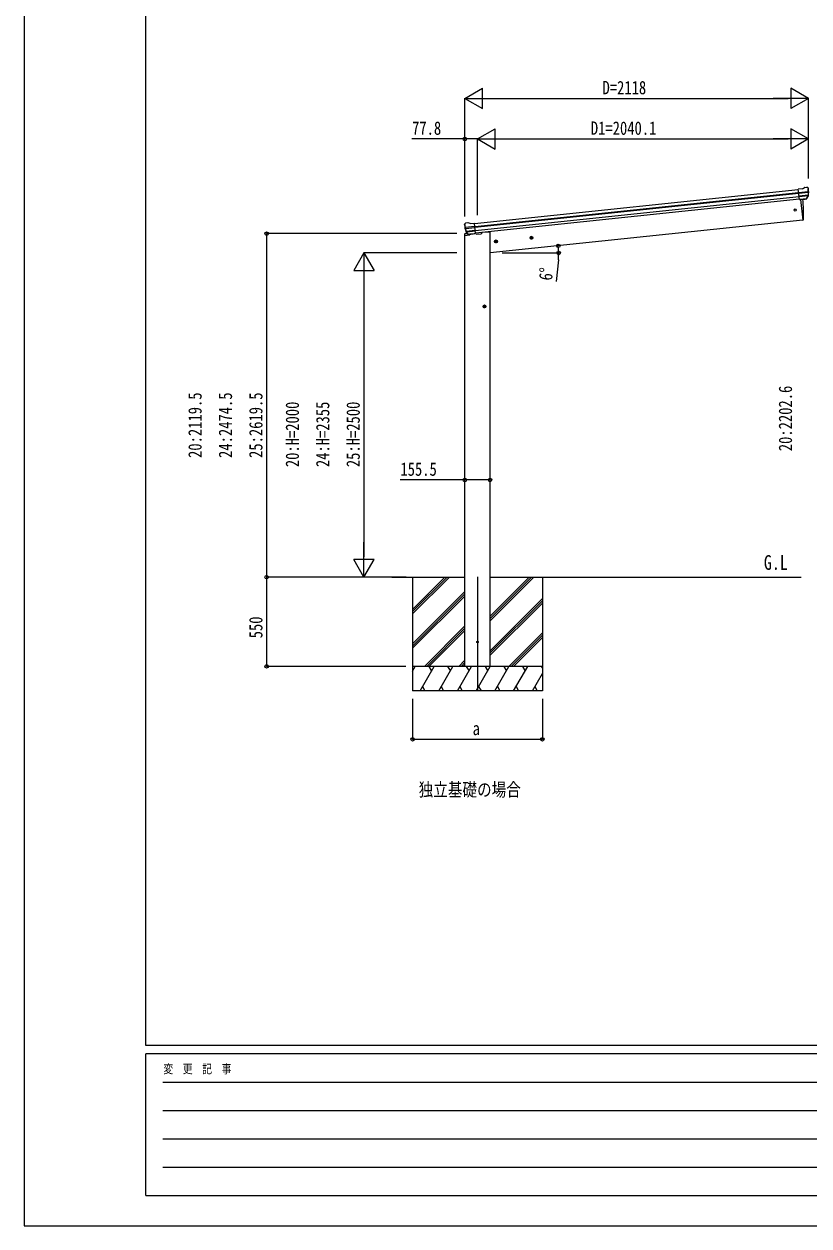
# Model space of a CAD drawing. Units: millimetres, scale not verified. Extents: x -10512 to 10512, y -7425 to 7425.
# Drawn here: x -10512 to -5673, y -7425 to -11 of the extents above; entities that cross this region are included whole.
import ezdxf
from ezdxf.enums import TextEntityAlignment as Align

# ---------------------------------------------------------------- set-up
doc = ezdxf.new("R2010")
doc.units = ezdxf.units.MM
doc.header["$LTSCALE"] = 30
for name, color, linetype in [('0-2_USER1', 3, 'Continuous'), ('0-3_YKK_12', 2, 'Continuous'), ('0-4_YKK_13', 4, 'Continuous'), ('0-5_YKK_A1', 4, 'Continuous'), ('0-6_YKK_D', 6, 'Continuous'), ('0-7_YKK_ZWAK', 7, 'Continuous')]:
    doc.layers.add(name, color=color, linetype=linetype)
doc.styles.add('ＭＳ ゴシック', font='')
doc.styles.get('ＭＳ ゴシック').set_extended_font_data('MS Gothic')

msp = doc.modelspace()

# ---------------------------------------------------------------- linework, layer by layer
at = {"layer": '0-3_YKK_12'}
msp.add_line((-7716.73, -3420.6), (-7716.73, -4125.6), dxfattribs=at)
at = {"layer": '0-4_YKK_13'}
for p, q in [((-5712.17, -1026.53), (-5738.69, -1029.31)), ((-5731.91, -1093.87), (-5738.69, -1029.31)), ((-5685.85, -1017.73), (-5685.86, -1017.73)), ((-5682.19, -1018.81), (-5682.19, -1018.81)), ((-5682.19, -1018.81), (-5677.87, -1022.31)), ((-5677.87, -1022.31), (-5677.01, -1023.01)), ((-5675.62, -1026.71), (-5675.93, -1024.86)), ((-5736.53, -1049.84), (-5676.79, -1043.56)), ((-5676.31, -1049.43), (-5735.92, -1055.7)), ((-5677.15, -1066.19), (-5734.19, -1072.18)), ((-5678.54, -1070.85), (-5733.72, -1076.65)), ((-5688.55, -1089.08), (-5731.93, -1093.64)), ((-5731.91, -1093.87), (-5721.96, -1092.82)), ((-5725.02, -1093.14), (-5711.63, -1220.53)), ((-5721.96, -1092.82), (-5721.69, -1092.88)), ((-5721.69, -1092.88), (-5696.36, -1090.22)), ((-5696.36, -1090.22), (-5696.1, -1090.1)), ((-5696.1, -1090.1), (-5688.41, -1089.29)), ((-5687.1, -1087.43), (-5677.65, -1069.13)), ((-5686.05, -1087.85), (-5675.93, -1069.6)), ((-7797.01, -1249.67), (-7797.09, -1247.8)), ((-7795.73, -1244.91), (-7796.42, -1245.77)), ((-7792.23, -1240.59), (-7795.73, -1244.91)), ((-7732.62, -1259.64), (-7792.36, -1265.92)), ((-7792.23, -1240.59), (-7792.23, -1240.59)), ((-7788.87, -1238.76), (-7788.87, -1238.76)), ((-7761.3, -1241.9), (-7734.78, -1239.11)), ((-7727.99, -1303.66), (-7734.78, -1239.11)), ((-5711.63, -1220.53), (-5709.58, -1220.24)), ((-7796.72, -1308.26), (-7797.62, -1315.1)), ((-7797.62, -1315.1), (-7763.89, -1311.55)), ((-7777.21, -1303.9), (-7794.06, -1305.67)), ((-7791.61, -1271.76), (-7732, -1265.49)), ((-7774.1, -1307.32), (-7787.79, -1291.56)), ((-7787.3, -1287.97), (-7730.27, -1281.98)), ((-7773.16, -1306.68), (-7786.2, -1290.74)), ((-7784.98, -1292.24), (-7729.8, -1286.44)), ((-7763.79, -1307.43), (-7771.49, -1308.23)), ((-7771.39, -1308), (-7728.02, -1303.44)), ((-7763.52, -1307.49), (-7763.79, -1307.43)), ((-7738.19, -1304.83), (-7763.52, -1307.49)), ((-7737.94, -1304.71), (-7738.19, -1304.83)), ((-7727.99, -1303.66), (-7737.94, -1304.71)), ((-7723.87, -1307.34), (-7694.61, -1304.27)), ((-7689.75, -1296.72), (-7690.17, -1299.95))]:
    msp.add_line(p, q, dxfattribs=at)
for points in [[(-5712.17, -1026.53), (-5700.57, -1019.56), (-5700.57, -1019.56)], [(-5699.34, -1019.14), (-5699.34, -1019.14), (-5685.86, -1017.73)], [(-7775.38, -1237.34), (-7775.38, -1237.35), (-7788.87, -1238.76)], [(-7761.3, -1241.9), (-7774.09, -1237.49), (-7774.09, -1237.49)]]:
    msp.add_lwpolyline(points, dxfattribs=at)
for centre, radius in [((-5758.43, -1157.98), 6.5), ((-7716.73, -3823.1), 5)]:
    msp.add_circle(centre, radius, dxfattribs=at)
for centre, radius, start, end in [((-5699.02, -1022.13), 3, 96.02369, 120.97631), ((-5685.33, -1022.7), 5, 51.04426, 95.95574), ((-5869.17, -1048.36), 192.44, 1.4271, 6.57578), ((-5876.51, -1047.82), 202, 354.13916, 6), ((-6606.24, -1180.32), 900, 357.63919, 5.64986), ((-5688.67, -1086.4), 2.99, 285.2717, 331.00739), ((-5680.32, -1067.75), 3, 332.69111, 354.20009), ((-5876.51, -1047.82), 200.2, 354.20009, 359.53883), ((-5631.52, -1041.45), 45.32, 182.67122, 185.64518), ((-5676.13, -1050.77), 1.35, 95.1605, 97.91927), ((-5673.52, -1049.21), 2.74, 179.02151, 184.43412), ((-5678.55, -1068.14), 3, 331, 354.13916), ((-7596.12, -1228.56), 202, 186, 197.86084), ((-7603.19, -1230.61), 192.44, 185.42422, 190.5729), ((-7788.34, -1243.73), 5, 96.04426, 140.95574), ((-7775.07, -1240.33), 3, 71.02369, 95.97631), ((-5710, -1217.27), 3, 278, 357.63919), ((-7793.75, -1308.66), 3, 96, 172.5), ((-7837.08, -1273.26), 45.32, 6.35482, 9.32878), ((-7794.38, -1272.12), 2.74, 7.56588, 12.97849), ((-7791.51, -1273.11), 1.35, 94.08073, 96.8395), ((-7596.12, -1228.56), 200.2, 192.46117, 197.79991), ((-7785.53, -1289.59), 3, 197.86084, 221), ((-7783.88, -1288.84), 3, 197.79991, 219.30889), ((-7771.84, -1305.35), 2.99, 220.99261, 266.7283), ((-7695.13, -1299.3), 5, 276, 352.5)]:
    msp.add_arc(centre, radius, start, end, dxfattribs=at)
for centre, major_axis, ratio, start_param, end_param in [((-5677.88, -1026.31), (-0.87, 5.91), 0.020485, 0.671432, 1.5691306), ((-5683.27, -1021.79), (5.88, -1.31), 0.24881, 0.460585, 0.4641038), ((-5678.89, -1025.34), (-2.34, 1.9), 0.995767, 3.9859716, 4.712389), ((-5688.87, -1086.1), (-0.11, 3), 0.642905, 3.2459383, 4.203928), ((-5688.73, -1086.31), (1.66, -2.51), 0.997631, 5.8041905, 5.8929484), ((-5688.8, -1086.2), (3.53, -2.11), 0.650902, 5.2561448, 5.3289554), ((-5686.43, -1085.85), (1.08, 3.13), 0.040856, 2.1135035, 2.1416249), ((-5874.2, -1069.77), (-20.92, 199.05), 0.994373, 4.7113789, 4.7277536), ((-7794.09, -1247.66), (1.9, 2.34), 0.995767, 1.5707963, 2.2972137), ((-7790.55, -1243.28), (-5.48, -2.51), 0.24881, 5.8190815, 5.8226003), ((-7794.88, -1248.82), (-0.38, 5.97), 0.020485, 4.7140547, 5.6117533), ((-7593.81, -1250.51), (-20.92, 199.05), 0.994373, 1.5554317, 1.5718064), ((-7774.14, -1305.27), (-1.71, 2.84), 0.040856, 4.1415604, 4.1696818), ((-7771.7, -1305.02), (-0.51, 2.96), 0.642905, 2.0792573, 3.037247), ((-7771.75, -1305.12), (-3.02, -2.79), 0.650902, 0.9542299, 1.0270405), ((-7771.79, -1305.24), (-1.1, -2.8), 0.997631, 0.3902369, 0.4789948)]:
    msp.add_ellipse(centre, major_axis=major_axis, ratio=ratio, start_param=start_param, end_param=end_param, dxfattribs=at)
at = {"layer": '0-5_YKK_A1'}
for p, q in [((-7734.57, -1241.1), (-5738.48, -1031.3)), ((-7732.58, -1260), (-5736.5, -1050.2)), ((-7732.15, -1264.17), (-5736.06, -1054.38)), ((-7730.05, -1284.03), (-5733.97, -1074.24)), ((-5732.21, -1090.97), (-7728.3, -1300.77)), ((-5725.02, -1093.14), (-5711.63, -1220.53)), ((-5711.63, -1220.53), (-7638.98, -1423.1)), ((-7794.48, -3973.05), (-7794.48, -1314.76)), ((-7374.02, -1327.89), (-7393.91, -1329.98)), ((-7384.75, -1321.47), (-7390.82, -1325.88)), ((-7390.82, -1325.88), (-7390.04, -1333.34)), ((-7390.04, -1333.34), (-7383.18, -1336.4)), ((-7382.92, -1338.88), (-7385.01, -1318.99)), ((-7377.89, -1324.52), (-7384.75, -1321.47)), ((-7592.81, -1350.88), (-7612.7, -1352.97)), ((-7603.54, -1344.46), (-7609.62, -1348.88)), ((-7609.62, -1348.88), (-7608.83, -1356.34)), ((-7608.83, -1356.34), (-7601.97, -1359.39)), ((-7601.71, -1361.87), (-7603.8, -1341.98)), ((-7596.69, -1347.52), (-7603.54, -1344.46)), ((-7662.98, -1752.66), (-7682.98, -1752.66)), ((-7672.98, -1745.15), (-7679.48, -1748.9)), ((-7679.48, -1748.9), (-7679.48, -1756.41)), ((-7679.48, -1756.41), (-7672.98, -1760.16)), ((-7672.98, -1762.66), (-7672.98, -1742.66)), ((-7666.48, -1748.9), (-7672.98, -1745.15)), ((-8245.61, -3423.1), (-7794.48, -3423.1)), ((-8116.73, -3649.68), (-7890.09, -3423.05)), ((-8116.73, -3635.53), (-7904.24, -3423.05)), ((-8116.73, -3621.39), (-7918.38, -3423.05)), ((-8116.73, -3423.1), (-8116.73, -4123.1)), ((-7638.98, -3423.1), (-5720.03, -3423.1)), ((-7638.98, -3692.43), (-7369.65, -3423.1)), ((-7638.98, -3678.28), (-7383.79, -3423.1)), ((-7638.98, -3664.14), (-7397.94, -3423.1)), ((-7316.73, -3423.1), (-7316.73, -4123.1)), ((-8116.73, -3833.52), (-7794.48, -3511.28)), ((-8116.73, -3847.66), (-7794.48, -3525.42)), ((-8116.73, -3861.81), (-7794.48, -3539.56)), ((-7638.98, -3876.27), (-7316.73, -3554.02)), ((-7638.98, -3890.41), (-7316.73, -3568.17)), ((-7638.98, -3904.56), (-7316.73, -3582.31)), ((-8044.12, -3973.05), (-7794.48, -3723.41)), ((-8029.97, -3973.05), (-7794.48, -3737.55)), ((-8015.83, -3973.05), (-7794.48, -3751.69)), ((-7523.62, -3973.05), (-7316.73, -3766.16)), ((-7509.47, -3973.05), (-7316.73, -3780.3)), ((-7495.33, -3973.05), (-7316.73, -3794.44)), ((-8116.73, -4002.04), (-8100.02, -3973.1)), ((-7316.73, -3973.1), (-8116.73, -3973.1)), ((-8071.15, -4123.1), (-7984.55, -3973.1)), ((-7999.55, -3999.09), (-8014.55, -3973.1)), ((-7955.68, -4123.1), (-7869.08, -3973.1)), ((-7884.08, -3999.09), (-7899.08, -3973.1)), ((-7840.21, -4123.1), (-7753.61, -3973.1)), ((-7831.98, -3973.05), (-7794.23, -3935.29)), ((-7817.84, -3973.05), (-7794.23, -3949.43)), ((-7803.7, -3973.05), (-7794.23, -3963.57)), ((-7768.61, -3999.09), (-7783.61, -3973.1)), ((-7724.74, -4123.1), (-7638.14, -3973.1)), ((-7653.14, -3999.09), (-7668.14, -3973.1)), ((-7609.27, -4123.1), (-7522.67, -3973.1)), ((-7537.67, -3999.09), (-7552.67, -3973.1)), ((-7493.8, -4123.1), (-7407.2, -3973.1)), ((-7422.2, -3999.09), (-7437.2, -3973.1)), ((-7316.73, -3981.77), (-7321.73, -3973.1)), ((-7378.33, -4123.1), (-7316.73, -4016.4)), ((-7316.73, -4123.1), (-8116.73, -4123.1)), ((-8056.15, -4097.12), (-8041.15, -4123.1)), ((-7940.68, -4097.12), (-7925.68, -4123.1)), ((-7825.21, -4097.12), (-7810.21, -4123.1)), ((-7709.74, -4097.12), (-7694.74, -4123.1)), ((-7594.27, -4097.12), (-7579.27, -4123.1)), ((-7478.8, -4097.12), (-7463.8, -4123.1)), ((-7363.33, -4097.12), (-7348.33, -4123.1))]:
    msp.add_line(p, q, dxfattribs=at)
for points in [[(-7638.98, -3973.05), (-7638.98, -1294.1), (-7658.98, -1294.1), (-7689.83, -1297.35)], [(-7383.18, -1336.4), (-7377.11, -1331.99), (-7377.89, -1324.52)], [(-7601.97, -1359.39), (-7595.9, -1354.98), (-7596.69, -1347.52)], [(-7672.98, -1760.16), (-7666.48, -1756.41), (-7666.48, -1748.9)]]:
    msp.add_lwpolyline(points, dxfattribs=at)
for centre, radius in [((-7383.96, -1328.93), 8.5), ((-7383.96, -1328.93), 7.7), ((-7383.96, -1328.93), 6.5), ((-7602.76, -1351.93), 8.5), ((-7602.76, -1351.93), 7.7), ((-7602.76, -1351.93), 6.5), ((-7672.98, -1752.66), 8.5), ((-7672.98, -1752.66), 7.7), ((-7672.98, -1752.66), 6.5)]:
    msp.add_circle(centre, radius, dxfattribs=at)
at = {"layer": '0-6_YKK_D'}
for p, q in [((-7794.98, -469.71), (-7686.72, -407.21)), ((-7686.72, -532.21), (-7686.72, -407.21)), ((-5676.59, -469.71), (-5784.84, -407.21)), ((-5784.84, -407.21), (-5784.84, -532.21)), ((-7794.98, -1187.12), (-7794.98, -468.71)), ((-7794.98, -469.71), (-7686.72, -532.21)), ((-7794.98, -469.71), (-7578.47, -469.71)), ((-7669.98, -469.71), (-5801.59, -469.71)), ((-5676.59, -469.71), (-5893.1, -469.71)), ((-5676.59, -469.71), (-5784.84, -532.21)), ((-5676.59, -964.38), (-5676.59, -468.71)), ((-7716.73, -719.71), (-7608.47, -657.21)), ((-7608.47, -782.21), (-7608.47, -657.21)), ((-5676.59, -719.71), (-5784.84, -657.21)), ((-5784.84, -657.21), (-5784.84, -782.21)), ((-7794.48, -1197.13), (-7794.48, -718.71)), ((-7716.73, -1188.96), (-7716.73, -718.71)), ((-7716.73, -1187.96), (-7716.73, -718.71)), ((-7716.73, -719.71), (-7608.47, -782.21)), ((-7716.73, -719.71), (-7500.22, -719.71)), ((-7591.73, -719.71), (-5801.59, -719.71)), ((-5676.59, -719.71), (-5893.1, -719.71)), ((-5676.59, -719.71), (-5784.84, -782.21)), ((-5676.59, -964.38), (-5676.59, -718.71)), ((-7844.98, -1303.62), (-9017.73, -1303.62)), ((-9016.73, -1303.62), (-9016.73, -3423.1)), ((-8416.73, -1423.1), (-8479.23, -1531.36)), ((-7844.98, -1423.1), (-8417.73, -1423.1)), ((-8416.73, -1423.1), (-8354.23, -1531.36)), ((-8416.73, -1423.1), (-8416.73, -1639.61)), ((-7564.61, -1423.1), (-7215.06, -1423.1)), ((-7218.2, -1465.55), (-7231.65, -1598.87)), ((-8479.23, -1531.36), (-8354.23, -1531.36)), ((-8416.73, -1548.1), (-8416.73, -3298.1)), ((-8416.73, -3423.1), (-8416.73, -3206.6)), ((-8416.73, -3423.1), (-8479.23, -3314.85)), ((-8354.23, -3314.85), (-8479.23, -3314.85)), ((-8416.73, -3423.1), (-8354.23, -3314.85)), ((-8246.61, -3423.1), (-9017.73, -3423.1)), ((-8156.83, -3423.1), (-9017.73, -3423.1)), ((-9016.73, -3423.1), (-9016.73, -3973.1)), ((-8246.61, -3423.1), (-8417.73, -3423.1)), ((-8158.88, -3973.1), (-9017.73, -3973.1)), ((-8116.73, -4174.1), (-8116.73, -4424.1)), ((-7316.73, -4174.1), (-7316.73, -4424.1)), ((-8116.73, -4423.1), (-7316.73, -4423.1))]:
    msp.add_line(p, q, dxfattribs=at)
for points in [[(-7716.73, -719.71), (-7794.48, -719.71), (-8120.98, -719.71)], [(-7638.98, -2823.1), (-7794.48, -2823.1), (-8192.98, -2823.1)]]:
    msp.add_lwpolyline(points, dxfattribs=at)
for centre in [(-7794.48, -719.71), (-9016.73, -1303.62), (-7218.38, -1378.9), (-7216.06, -1423.1), (-7794.48, -2823.1), (-7638.98, -2823.1), (-9016.73, -3423.1), (-9016.73, -3423.1), (-9016.73, -3973.1), (-8116.73, -4423.1), (-7316.73, -4423.1)]:
    msp.add_circle(centre, 10.62, dxfattribs=at)
for start, end in [(0, 6), (354.23974, 0)]:
    msp.add_arc((-7638.98, -1423.1), 422.91, start, end, dxfattribs=at)
at = {"layer": '0-7_YKK_ZWAK'}
for p, q in [((-9762.45, -6312.5), (-9762.45, 6937.5)), ((9737.55, -6312.5), (-9762.45, -6312.5)), ((-3262.45, -6362.5), (-9762.45, -6362.5)), ((-9762.45, -7237.5), (-9762.45, -6362.5)), ((-9656.2, -6537.5), (-3387.45, -6537.5)), ((-9656.2, -6712.5), (-3387.45, -6712.5)), ((-9656.2, -6887.5), (-3387.45, -6887.5)), ((-9656.2, -7062.5), (-3387.45, -7062.5)), ((-9762.45, -7237.5), (-3262.45, -7237.5))]:
    msp.add_line(p, q, dxfattribs=at)
msp.add_lwpolyline([(-10512.5, -7425), (10512.5, -7425), (10512.5, 7425), (-10512.5, 7425)], close=True, dxfattribs=at)

# ---------------------------------------------------------------- texts
at = {"layer": '0-2_USER1', "style": 'ＭＳ ゴシック', "width": 0.8}
for s, height, p in [('G.L', 90.91, (-5951.06, -3404.86)), ('独立基礎の場合', 82.48, (-8079.36, -4799.32))]:
    msp.add_text(s, height=height, dxfattribs=at).set_placement(p, align=Align.BOTTOM_LEFT)
at = {"layer": '0-6_YKK_D', "style": 'ＭＳ ゴシック', "width": 0.8}
for s, p in [('D=2118', (-6945.78, -468.71)), ('77.8', (-8119.98, -718.71)), ('D1=2040.1', (-7017.66, -718.71)), ('155.5', (-8191.98, -2822.1)), ('a', (-7746.73, -4422.1))]:
    msp.add_text(s, height=82.48, dxfattribs=at).set_placement(p, align=Align.BOTTOM_LEFT)
for s, rotation, p in [('6°', 84.24, (-7232.54, -1597.78)), ('20:2119.5', 90, (-9392.73, -2687.36)), ('24:2474.5', 90, (-9205.23, -2687.36)), ('25:2619.5', 90, (-9017.73, -2687.36)), ('20:2202.6', 90, (-5752.59, -2645.82)), ('20:H=2000', 90, (-8792.73, -2744.1)), ('24:H=2355', 90, (-8605.23, -2744.1)), ('25:H=2500', 90, (-8417.73, -2744.1)), ('550', 90, (-9017.73, -3800.1))]:
    msp.add_text(s, height=82.48, rotation=rotation, dxfattribs=at).set_placement(p, align=Align.BOTTOM_LEFT)
at = {"layer": '0-7_YKK_ZWAK', "style": 'ＭＳ ゴシック', "width": 0.8}
msp.add_text('変  更  記  事', height=54.99, dxfattribs=at).set_placement((-9653.28, -6500), align=Align.BOTTOM_LEFT)

doc.saveas('drawing.dxf')
